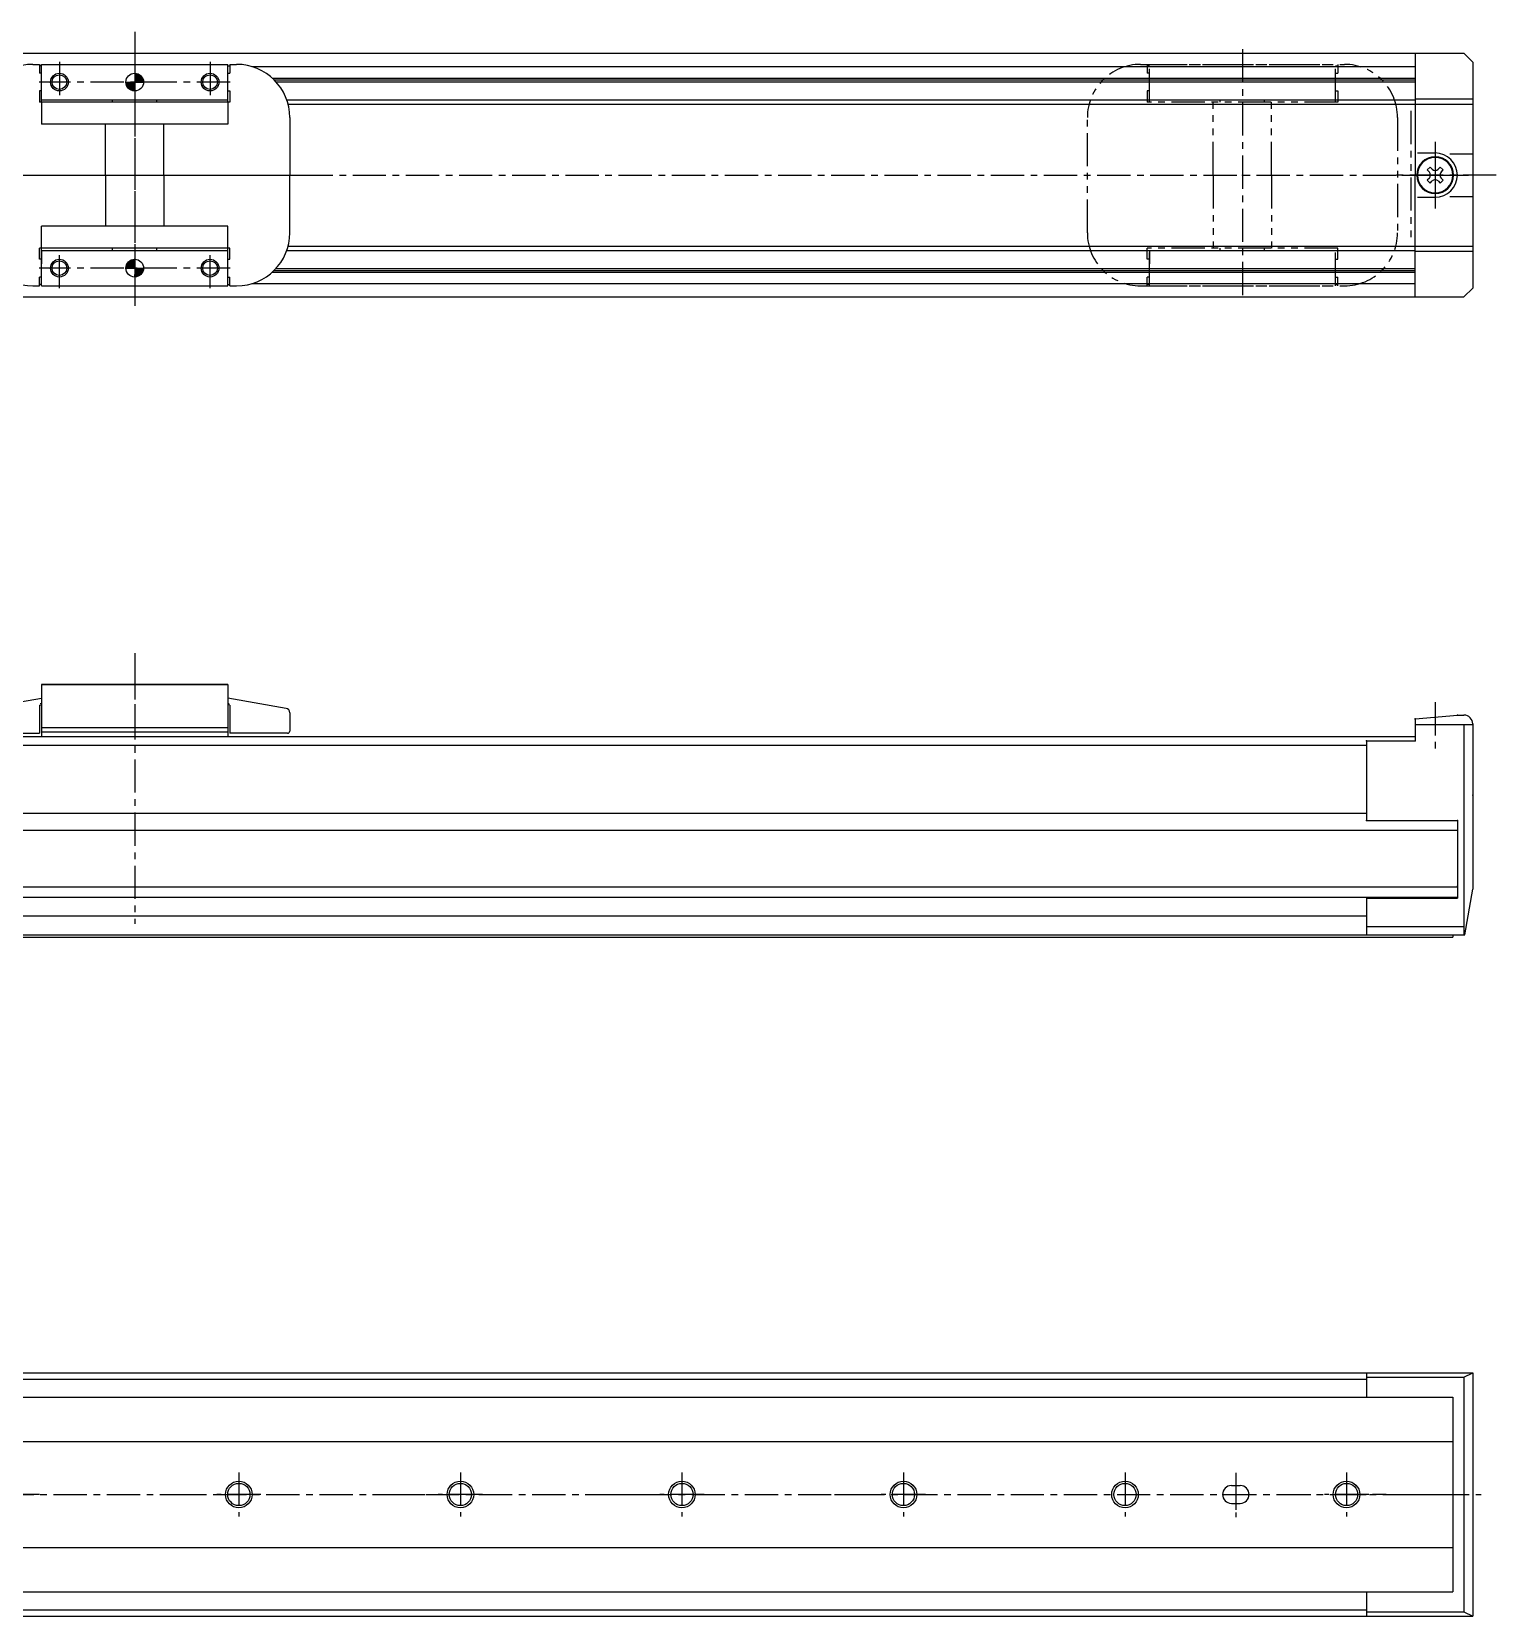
# Model space of a CAD drawing. Extents: x -716 to -36, y 103 to 505.
# Drawn here: x -366.3 to -35.7, y 146.5 to 504.2 of the extents above; entities that cross this region are included whole.
import ezdxf

# ---------------------------------------------------------------- set-up
doc = ezdxf.new("R2010")
doc.units = 0
doc.linetypes.add('CENTER', pattern=[12, 7.5, -1.5, 1.5, -1.5])
doc.linetypes.add('PHANTOM', pattern=[15, 7.5, -1.5, 1.5, -1.5, 1.5, -1.5])
doc.layers.get('0').update_dxf_attribs({"linetype": 'CONTINUOUS'})
doc.layers.add('CENTER', color=1, linetype='CENTER')

# ---------------------------------------------------------------- blocks, each defined once
blk = doc.blocks.new('*U2')
at = {"color": 7, "linetype": 'CONTINUOUS'}
for p, q in [((-345.02, 492.79), (-343.02, 492.79)), ((-345.02, 492.79), (-344.43, 491.37)), ((-343.02, 490.79), (-344.43, 491.37)), ((-343.02, 492.79), (-343.02, 491.37)), ((-343.02, 491.37), (-343.02, 490.79))]:
    blk.add_line(p, q, dxfattribs=at)
for points in [[(-345.02, 492.79), (-345.02, 492.79), (-343.02, 492.79)], [(-345.02, 492.79), (-344.43, 491.37), (-343.02, 491.37)]]:
    blk.add_solid(points, dxfattribs=at)
at = {"color": 7, "linetype": 'CONTINUOUS', "extrusion": (0, 0, -1)}
for points in [[(345.02, 492.79), (343.02, 492.79), (343.02, 491.37)], [(344.43, 491.37), (343.02, 491.37), (343.02, 490.79)]]:
    blk.add_solid(points, dxfattribs=at)
blk = doc.blocks.new('*U3')
at = {"color": 7, "linetype": 'CONTINUOUS'}
for p, q in [((-343.02, 494.79), (-343.02, 494.2)), ((-341.6, 494.2), (-343.02, 494.79)), ((-343.02, 494.2), (-343.02, 492.79)), ((-341.6, 494.2), (-341.02, 492.79)), ((-343.02, 492.79), (-341.02, 492.79))]:
    blk.add_line(p, q, dxfattribs=at)
for points in [[(-343.02, 494.79), (-343.02, 494.2), (-341.6, 494.2)], [(-343.02, 494.2), (-343.02, 492.79), (-341.02, 492.79)], [(-343.02, 492.79), (-343.02, 492.79), (-341.02, 492.79)]]:
    blk.add_solid(points, dxfattribs=at)
at = {"color": 7, "linetype": 'CONTINUOUS', "extrusion": (0, 0, -1)}
blk.add_solid([(343.02, 494.2), (341.6, 494.2), (341.02, 492.79)], dxfattribs=at)
blk = doc.blocks.new('*U4')
at = {"color": 7, "linetype": 'CONTINUOUS'}
for p, q in [((-344.43, 452.2), (-345.02, 450.79)), ((-345.02, 450.79), (-343.02, 450.79)), ((-343.02, 452.79), (-344.43, 452.2)), ((-343.02, 452.2), (-343.02, 452.79)), ((-343.02, 452.2), (-343.02, 450.79))]:
    blk.add_line(p, q, dxfattribs=at)
for points in [[(-344.43, 452.2), (-345.02, 450.79), (-343.02, 450.79)], [(-345.02, 450.79), (-345.02, 450.79), (-343.02, 450.79)], [(-343.02, 452.79), (-344.43, 452.2), (-343.02, 452.2)]]:
    blk.add_solid(points, dxfattribs=at)
at = {"color": 7, "linetype": 'CONTINUOUS', "extrusion": (0, 0, -1)}
blk.add_solid([(344.43, 452.2), (343.02, 452.2), (343.02, 450.79)], dxfattribs=at)
blk = doc.blocks.new('*U5')
at = {"color": 7, "linetype": 'CONTINUOUS'}
for p, q in [((-343.02, 450.79), (-341.02, 450.79)), ((-343.02, 450.79), (-343.02, 449.37)), ((-341.02, 450.79), (-341.6, 449.37)), ((-341.6, 449.37), (-343.02, 448.79)), ((-343.02, 448.79), (-343.02, 449.37))]:
    blk.add_line(p, q, dxfattribs=at)
for points in [[(-343.02, 450.79), (-343.02, 450.79), (-341.02, 450.79)], [(-343.02, 450.79), (-343.02, 449.37), (-341.6, 449.37)]]:
    blk.add_solid(points, dxfattribs=at)
at = {"color": 7, "linetype": 'CONTINUOUS', "extrusion": (0, 0, -1)}
for points in [[(343.02, 450.79), (341.02, 450.79), (341.6, 449.37)], [(343.02, 449.37), (341.6, 449.37), (343.02, 448.79)]]:
    blk.add_solid(points, dxfattribs=at)

msp = doc.modelspace()

# ---------------------------------------------------------------- linework, layer by layer
at = {"color": 7, "linetype": 'CONTINUOUS'}
for p, q in [((-531.02, 499.29), (-54.02, 499.29)), ((-54.02, 499.29), (-43.02, 499.29)), ((-54.02, 499.29), (-54.02, 471.79)), ((-41.02, 497.29), (-43.02, 499.29)), ((-41.02, 497.29), (-41.02, 446.29)), ((-366.02, 496.79), (-364.52, 496.79)), ((-364.52, 496.79), (-364.52, 494.79)), ((-364.02, 496.49), (-364.52, 496.49)), ((-364.02, 494.79), (-364.52, 494.79)), ((-364.02, 496.79), (-322.02, 496.79)), ((-364.02, 488.26), (-364.02, 496.79)), ((-322.02, 488.29), (-322.02, 496.79)), ((-322.02, 496.49), (-321.52, 496.49)), ((-322.02, 494.79), (-321.52, 494.79)), ((-322.02, 494.79), (-321.52, 494.79)), ((-321.52, 496.79), (-321.52, 494.79)), ((-321.52, 496.79), (-321.52, 494.79)), ((-321.52, 496.79), (-320.02, 496.79)), ((-316.59, 496.29), (-54.02, 496.29)), ((-311.97, 493.69), (-54.02, 493.69)), ((-364.02, 490.79), (-364.52, 490.79)), ((-364.52, 490.79), (-364.52, 488.29)), ((-364.02, 488.81), (-364.02, 491.79)), ((-322.02, 490.79), (-321.52, 490.79)), ((-322.02, 490.79), (-321.52, 490.79)), ((-321.52, 490.79), (-321.52, 488.29)), ((-321.52, 490.79), (-321.52, 488.29)), ((-311.55, 493.29), (-54.02, 493.29)), ((-311.16, 492.88), (-54.02, 492.88)), ((-321.52, 488.29), (-364.52, 488.29)), ((-364.02, 488.79), (-322.02, 488.79)), ((-364.02, 488.29), (-364.02, 483.29)), ((-348.02, 488.26), (-348.02, 488.79)), ((-338.02, 488.26), (-338.02, 488.79)), ((-322.02, 488.29), (-322.02, 483.29)), ((-308.7, 488.79), (-54.02, 488.79)), ((-308.4, 487.79), (-54.02, 487.79)), ((-54.02, 488.99), (-41.02, 488.99)), ((-54.02, 487.79), (-41.02, 487.79)), ((-322.02, 483.29), (-364.02, 483.29)), ((-349.6, 471.79), (-349.6, 483.29)), ((-336.44, 471.79), (-336.44, 483.29)), ((-308.02, 484.79), (-308.02, 471.79)), ((-53.51, 476.79), (-49.52, 476.79)), ((-46.2, 476.59), (-41.02, 476.59)), ((-50.68, 473.6), (-51.33, 472.95)), ((-51.33, 472.95), (-50.83, 472.45)), ((-50.18, 473.1), (-50.68, 473.6)), ((-48.36, 473.6), (-48.85, 473.1)), ((-47.71, 472.95), (-48.36, 473.6)), ((-48.2, 472.45), (-47.71, 472.95)), ((-349.6, 471.79), (-349.6, 460.29)), ((-336.44, 471.79), (-336.44, 460.29)), ((-308.02, 458.79), (-308.02, 471.79)), ((-54.02, 444.29), (-54.02, 471.79)), ((-50.83, 471.12), (-51.33, 470.63)), ((-51.33, 470.63), (-50.68, 469.98)), ((-50.68, 469.98), (-50.18, 470.47)), ((-48.85, 470.47), (-48.36, 469.98)), ((-48.36, 469.98), (-47.71, 470.63)), ((-47.71, 470.63), (-48.2, 471.12)), ((-53.51, 466.79), (-49.52, 466.79)), ((-46.2, 466.98), (-41.02, 466.98)), ((-322.02, 460.29), (-364.02, 460.29)), ((-364.02, 455.29), (-364.02, 460.29)), ((-322.02, 455.29), (-322.02, 460.29)), ((-321.52, 455.29), (-364.52, 455.29)), ((-364.52, 452.79), (-364.52, 455.29)), ((-364.02, 446.79), (-364.02, 455.29)), ((-364.02, 454.79), (-322.02, 454.79)), ((-364.02, 454.77), (-364.02, 451.79)), ((-348.02, 454.79), (-348.02, 455.3)), ((-338.02, 454.79), (-338.02, 455.3)), ((-322.02, 446.79), (-322.02, 455.3)), ((-321.52, 452.79), (-321.52, 455.29)), ((-308.7, 454.79), (-54.02, 454.79)), ((-308.4, 455.79), (-54.02, 455.79)), ((-54.02, 455.79), (-41.02, 455.79)), ((-54.02, 454.59), (-41.02, 454.59)), ((-364.02, 452.79), (-364.52, 452.79)), ((-322.02, 452.79), (-321.52, 452.79)), ((-364.02, 448.79), (-364.52, 448.79)), ((-364.52, 446.79), (-364.52, 448.79)), ((-322.02, 448.79), (-321.52, 448.79)), ((-321.52, 446.79), (-321.52, 448.79)), ((-316.59, 447.29), (-54.02, 447.29)), ((-311.97, 449.88), (-54.02, 449.88)), ((-311.55, 450.29), (-54.02, 450.29)), ((-311.16, 450.69), (-54.02, 450.69)), ((-531.02, 444.29), (-54.02, 444.29)), ((-366.02, 446.79), (-364.52, 446.79)), ((-364.02, 447.09), (-364.49, 447.09)), ((-364.02, 446.79), (-322.02, 446.79)), ((-322.02, 447.09), (-321.52, 447.09)), ((-321.52, 446.79), (-320.02, 446.79)), ((-54.02, 444.29), (-43.02, 444.29)), ((-41.02, 446.29), (-43.02, 444.29)), ((-364.02, 356.79), (-364.02, 345.09)), ((-364.02, 356.79), (-322.02, 356.79)), ((-322.02, 356.79), (-364.02, 356.79)), ((-364.02, 356.79), (-364.02, 352.22)), ((-322.02, 356.79), (-322.02, 345.09)), ((-322.02, 356.79), (-322.02, 352.22)), ((-377.19, 351.42), (-364.02, 353.75)), ((-364.52, 352.13), (-364.02, 352.22)), ((-364.52, 352.13), (-364.52, 345.79)), ((-308.84, 351.42), (-322.02, 353.75)), ((-321.52, 352.13), (-322.02, 352.22)), ((-321.52, 352.13), (-321.52, 345.79)), ((-364.02, 347.09), (-322.02, 347.09)), ((-308.02, 350.44), (-308.02, 346.29)), ((-54.02, 349.06), (-44.52, 349.89)), ((-54.02, 349.01), (-54.02, 344.09)), ((-54.02, 347.79), (-41.02, 347.79)), ((-44.52, 349.89), (-43.02, 349.89)), ((-43.02, 347.79), (-43.02, 300.29)), ((-41.02, 347.89), (-41.02, 310.63)), ((-534.93, 345.09), (-54.02, 345.09)), ((-377.52, 345.79), (-364.52, 345.79)), ((-364.02, 346.09), (-322.02, 346.09)), ((-308.52, 345.79), (-321.52, 345.79)), ((-65.02, 344.09), (-54.02, 344.09)), ((-65.02, 344.09), (-65.02, 326.09)), ((-534.93, 343.09), (-65.02, 343.09)), ((-534.93, 327.79), (-65.02, 327.79)), ((-65.02, 326.09), (-44.52, 326.09)), ((-44.52, 326.09), (-44.52, 311.29)), ((-554.61, 323.96), (-44.52, 323.96)), ((-44.52, 311.29), (-44.52, 308.59)), ((-554.61, 311.12), (-44.52, 311.12)), ((-554.61, 308.79), (-44.52, 308.79)), ((-65.02, 308.59), (-44.52, 308.59)), ((-65.02, 308.59), (-65.02, 300.29)), ((-42.84, 300.29), (-41.02, 310.63)), ((-534.93, 304.62), (-65.02, 304.62)), ((-65.02, 302.18), (-43.02, 302.18)), ((-534.93, 300.29), (-65.02, 300.29)), ((-443.52, 299.79), (-257.93, 299.79)), ((-282.05, 299.79), (-45.52, 299.79)), ((-65.02, 300.29), (-42.84, 300.29)), ((-45.52, 300.29), (-45.52, 299.79)), ((-45.52, 300.29), (-43.84, 300.29)), ((-561.02, 201.46), (-41.02, 201.46)), ((-65.02, 201.46), (-65.02, 195.96)), ((-65.02, 200.46), (-43.02, 200.46)), ((-43.02, 200.46), (-41.02, 201.46)), ((-43.02, 200.46), (-43.02, 147.46)), ((-41.02, 201.46), (-41.02, 146.46)), ((-536.02, 199.96), (-65.02, 199.96)), ((-551.02, 195.96), (-45.52, 195.96)), ((-45.52, 195.96), (-45.52, 151.96)), ((-551.02, 185.96), (-45.52, 185.96)), ((-95.52, 175.96), (-93.52, 175.96)), ((-95.52, 171.96), (-93.52, 171.96)), ((-551.02, 161.96), (-45.52, 161.96)), ((-551.02, 151.96), (-45.52, 151.96)), ((-65.02, 151.96), (-65.02, 146.46)), ((-536.02, 147.96), (-65.02, 147.96)), ((-65.02, 147.46), (-43.02, 147.46)), ((-43.02, 147.46), (-41.02, 146.46)), ((-561.02, 146.46), (-41.02, 146.46))]:
    msp.add_line(p, q, dxfattribs=at)
at = {"color": 3, "linetype": 'PHANTOM'}
for p, q in [((-116.02, 496.79), (-70.02, 496.79)), ((-114.52, 496.79), (-114.52, 494.79)), ((-114.02, 496.49), (-114.52, 496.49)), ((-114.02, 494.79), (-114.52, 494.79)), ((-114.02, 496.79), (-72.02, 496.79)), ((-114.02, 488.26), (-114.02, 496.79)), ((-72.02, 488.29), (-72.02, 496.79)), ((-72.02, 496.49), (-71.52, 496.49)), ((-72.02, 494.79), (-71.52, 494.79)), ((-71.52, 496.79), (-71.52, 494.79)), ((-114.02, 490.79), (-114.52, 490.79)), ((-114.52, 490.79), (-114.52, 488.29)), ((-114.02, 488.81), (-114.02, 491.79)), ((-72.02, 490.79), (-71.52, 490.79)), ((-71.52, 490.79), (-71.52, 488.29)), ((-71.52, 488.29), (-114.52, 488.29)), ((-114.02, 488.79), (-72.02, 488.79)), ((-99.6, 471.79), (-99.6, 488.29)), ((-98.02, 488.26), (-98.02, 488.79)), ((-88.02, 488.26), (-88.02, 488.79)), ((-86.44, 471.79), (-86.44, 488.29)), ((-128.02, 458.79), (-128.02, 484.79)), ((-58.02, 484.79), (-58.02, 458.79)), ((-55.02, 486.28), (-55.02, 457.38)), ((-99.6, 471.79), (-99.6, 455.29)), ((-86.44, 471.79), (-86.44, 455.29)), ((-71.52, 455.29), (-114.52, 455.29)), ((-114.52, 452.79), (-114.52, 455.29)), ((-114.02, 446.79), (-114.02, 455.29)), ((-114.02, 454.79), (-72.02, 454.79)), ((-114.02, 454.77), (-114.02, 451.79)), ((-98.02, 454.79), (-98.02, 455.3)), ((-88.02, 454.79), (-88.02, 455.3)), ((-72.02, 446.79), (-72.02, 455.3)), ((-71.52, 452.79), (-71.52, 455.29)), ((-114.02, 452.79), (-114.52, 452.79)), ((-72.02, 452.79), (-71.52, 452.79)), ((-114.02, 448.79), (-114.52, 448.79)), ((-114.52, 446.88), (-114.52, 448.79)), ((-72.02, 448.79), (-71.52, 448.79)), ((-71.52, 446.79), (-71.52, 448.79)), ((-116.02, 446.79), (-70.02, 446.79)), ((-114.02, 447.09), (-114.49, 447.09)), ((-114.02, 446.79), (-72.02, 446.79)), ((-72.02, 447.09), (-71.52, 447.09))]:
    msp.add_line(p, q, dxfattribs=at)
at = {"color": 7, "linetype": 'CENTER'}
for p, q in [((-94.52, 178.87), (-94.52, 168.81)), ((-94.52, 177.45), (-94.52, 170.46))]:
    msp.add_line(p, q, dxfattribs=at)
at = {"color": 7, "linetype": 'CONTINUOUS'}
for centre, radius in [((-360.02, 492.79), 2), ((-360.02, 492.79), 1.65), ((-343.02, 492.79), 2), ((-326.02, 492.79), 2), ((-326.02, 492.79), 1.65), ((-360.02, 450.79), 2), ((-360.02, 450.79), 1.65), ((-343.02, 450.79), 2), ((-326.02, 450.79), 2), ((-326.02, 450.79), 1.65), ((-319.52, 173.96), 3), ((-319.52, 173.96), 2.5), ((-269.52, 173.96), 3), ((-269.52, 173.96), 2.5), ((-219.52, 173.96), 3), ((-219.52, 173.96), 2.5), ((-169.52, 173.96), 3), ((-169.52, 173.96), 2.5), ((-119.52, 173.96), 3), ((-119.52, 173.96), 2.5), ((-69.52, 173.96), 3), ((-69.52, 173.96), 2.5)]:
    msp.add_circle(centre, radius, dxfattribs=at)
for centre, radius, start, end in [((-366.02, 484.79), 12, 90, 180), ((-320.02, 484.79), 12, 0, 90), ((-49.52, 471.79), 4.15, 0, 359.9997), ((-49.52, 471.79), 4, 0, 359.9997), ((-49.52, 471.79), 5, 270, 90), ((-51.5, 471.79), 0.94, 315, 45), ((-49.52, 473.77), 0.94, 225.0001, 315), ((-47.54, 471.79), 0.94, 135.0001, 225.0001), ((-49.52, 469.81), 0.94, 45, 135.0001), ((-366.02, 458.79), 12, 180, 270), ((-320.02, 458.79), 12, 270, 0), ((-364.52, 353.49), 1, 280, 300), ((-321.52, 353.49), 1, 240, 260), ((-309.02, 350.44), 1, 0, 80), ((-43.02, 347.89), 2, 0, 90), ((-308.52, 346.29), 0.5, 270, 0), ((-95.52, 173.96), 2, 90, 270), ((-93.52, 173.96), 2, 270, 90)]:
    msp.add_arc(centre, radius, start, end, dxfattribs=at)
at = {"color": 3, "linetype": 'PHANTOM'}
for centre, start, end in [((-116.02, 484.79), 90, 180), ((-70.02, 484.79), 0, 90), ((-116.02, 458.79), 180, 270), ((-70.02, 458.79), 270, 0)]:
    msp.add_arc(centre, 12, start, end, dxfattribs=at)
at = {"color": 7, "linetype": 'CONTINUOUS'}
for p in [(-343.02, 471.79), (-93.02, 471.79), (-54.02, 471.79), (-49.52, 471.79), (-49.52, 471.79), (-41.02, 471.79), (-54.02, 444.29), (-54.02, 349.06), (-54.02, 349.01), (-44.52, 349.89), (-65.02, 344.09), (-54.02, 344.09), (-41.02, 331.79), (-65.02, 326.09), (-44.52, 326.09), (-44.52, 311.29)]:
    msp.add_point(p, dxfattribs=at)
at = {"layer": 'CENTER', "color": 1, "linetype": 'CENTER'}
for p, q in [((-343.02, 504.17), (-343.02, 444.45)), ((-343.02, 504.17), (-343.02, 442.32)), ((-360.02, 497.33), (-360.02, 488.25)), ((-343.02, 499.99), (-343.02, 444.45)), ((-326.02, 497.33), (-326.02, 488.25)), ((-93.02, 500.21), (-93.02, 444.45)), ((-321.48, 492.79), (-364.56, 492.79)), ((-49.52, 479.33), (-49.52, 464.25)), ((-49.52, 479.33), (-49.52, 464.25)), ((-49.52, 477.79), (-49.52, 465.79)), ((-49.52, 476.79), (-49.52, 466.79)), ((-605.81, 471.79), (-47.25, 471.79)), ((-391.17, 471.79), (-300.85, 471.79)), ((-379.57, 471.79), (-300.85, 471.79)), ((-377.92, 471.79), (-309.54, 471.79)), ((-35.73, 471.79), (-58.86, 471.79)), ((-57.06, 471.79), (-41.98, 471.79)), ((-57.06, 471.79), (-41.98, 471.79)), ((-55.52, 471.79), (-43.52, 471.79)), ((-360.02, 446.25), (-360.02, 455.33)), ((-326.02, 446.25), (-326.02, 455.33)), ((-321.48, 450.79), (-364.56, 450.79)), ((-343.02, 363.89), (-343.02, 302.75)), ((-343.02, 361.37), (-343.02, 345.45)), ((-343.02, 361.07), (-343.02, 345.15)), ((-343.02, 361.02), (-343.02, 345.11)), ((-49.52, 352.83), (-49.52, 341.17)), ((-319.52, 178.96), (-319.52, 168.96)), ((-269.52, 178.96), (-269.52, 168.96)), ((-219.52, 178.96), (-219.52, 168.96)), ((-169.52, 178.96), (-169.52, 168.96)), ((-119.52, 178.96), (-119.52, 168.96)), ((-69.52, 178.96), (-69.52, 168.96)), ((-565.32, 173.96), (-39.13, 173.96)), ((-364.52, 173.96), (-374.52, 173.96)), ((-335.08, 173.96), (-326.2, 173.96)), ((-314.52, 173.96), (-324.52, 173.96)), ((-285.08, 173.96), (-276.2, 173.96)), ((-264.52, 173.96), (-274.52, 173.96)), ((-235.08, 173.96), (-226.2, 173.96)), ((-214.52, 173.96), (-224.52, 173.96)), ((-185.08, 173.96), (-176.2, 173.96)), ((-164.52, 173.96), (-174.52, 173.96)), ((-85.08, 173.96), (-76.2, 173.96)), ((-64.52, 173.96), (-74.52, 173.96)), ((-72.58, 173.96), (-63.7, 173.96)), ((-60.58, 173.96), (-63.7, 173.96)), ((-60.58, 173.96), (-63.7, 173.96)), ((-56.58, 173.96), (-47.7, 173.96)), ((-56.58, 173.96), (-47.7, 173.96))]:
    msp.add_line(p, q, dxfattribs=at)

# ---------------------------------------------------------------- block references
at = {"color": 7, "linetype": 'CONTINUOUS'}
for name in ['*U3', '*U2', '*U4', '*U5']:
    msp.add_blockref(name, (0, 0), dxfattribs=at)

doc.saveas('drawing.dxf')
